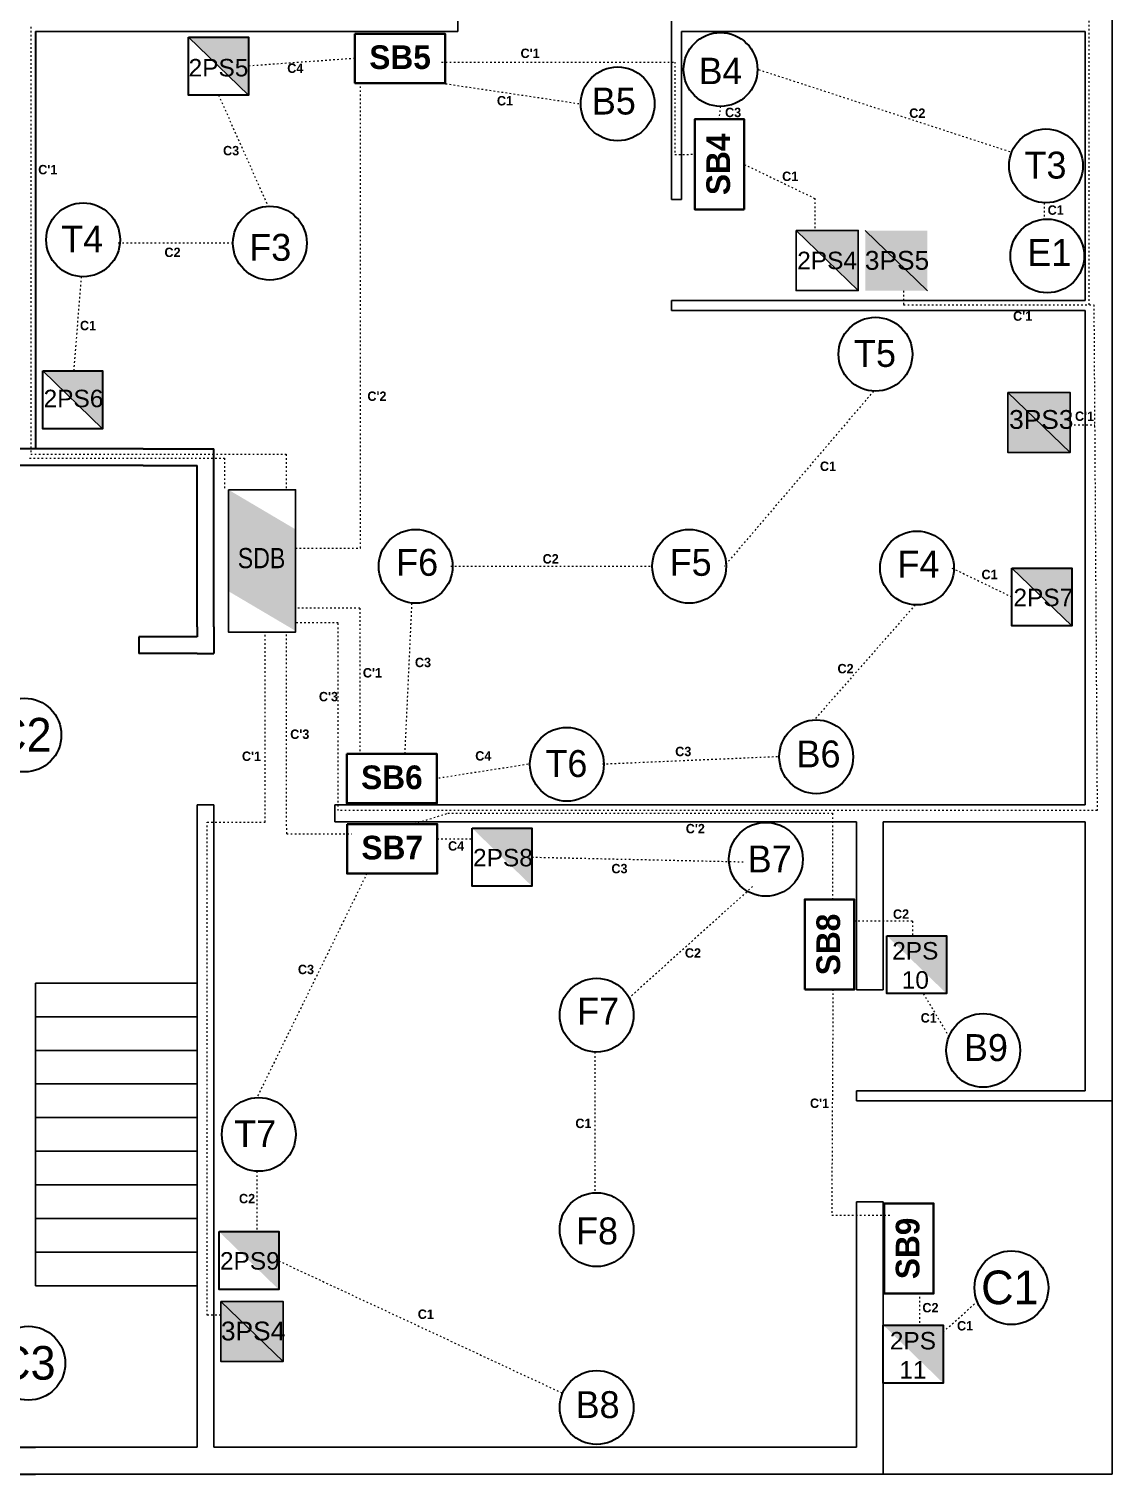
# Model space of a CAD drawing. Header units: inches. Extents: x 633521 to 2450508, y -834496 to 165976.
# Drawn here: x 2357539 to 2365589, y 148929 to 159672 of the extents above; entities that cross this region are included whole.
import ezdxf

# ---------------------------------------------------------------- set-up
doc = ezdxf.new("R2010")
doc.units = ezdxf.units.IN
doc.header["$MEASUREMENT"] = 0
doc.linetypes.add('ACAD_ISO03W100', pattern=[30, 12, -18])
doc.layers.add('ELE', color=1, linetype='Continuous')
doc.styles.get("Standard").update_dxf_attribs({"font": 'technic_.ttf'})

msp = doc.modelspace()

# ---------------------------------------------------------------- hatches: boundary and pattern name
at = {"true_color": 0xed1f24}
h = msp.add_hatch(color=240, dxfattribs=at)
h.dxf.hatch_style = 1
h.paths.add_polyline_path([(2359170.5, 159180.5), (2359170.5, 159611.3), (2358726.3, 159611.3)])
h = msp.add_hatch(color=240, dxfattribs=at)
h.dxf.hatch_style = 1
h.paths.add_polyline_path([(2363702.5, 157727), (2363702.5, 158174.6), (2363240.9, 158174.6)])
h = msp.add_hatch(color=240, dxfattribs=at)
h.dxf.hatch_style = 1
h.paths.add_polyline_path([(2364216.5, 157725.7), (2364216.5, 158173.3), (2363755, 158173.3)])
at = {"true_color": 0x000000}
h = msp.add_hatch(color=18, dxfattribs=at)
h.dxf.hatch_style = 1
h.paths.add_polyline_path([(2363755, 158173.3), (2363755, 157725.7), (2364216.5, 157725.7)])
at = {"true_color": 0xed1f24}
h = msp.add_hatch(color=240, dxfattribs=at)
h.dxf.hatch_style = 1
h.paths.add_polyline_path([(2358086.7, 156699.3), (2358086.7, 157130), (2357642.5, 157130)])
h = msp.add_hatch(color=240, dxfattribs=at)
h.dxf.hatch_style = 1
h.paths.add_polyline_path([(2365276.3, 156522.1), (2365276.3, 156969.7), (2364814.7, 156969.7)])
at = {"true_color": 0x000000}
h = msp.add_hatch(color=18, dxfattribs=at)
h.dxf.hatch_style = 1
h.paths.add_polyline_path([(2364814.7, 156969.7), (2364814.7, 156522.1), (2365276.3, 156522.1)])
h = msp.add_hatch(color=18, dxfattribs=at)
h.dxf.hatch_style = 1
h.paths.add_polyline_path([(2359022.4, 155492), (2359520.6, 155197.5), (2359520.6, 155951.7), (2359022.4, 156246.2)])
at = {"true_color": 0xed1f24}
h = msp.add_hatch(color=240, dxfattribs=at)
h.dxf.hatch_style = 1
h.paths.add_polyline_path([(2365288.9, 155233.5), (2365288.9, 155664.3), (2364844.8, 155664.3)])
h = msp.add_hatch(color=240, dxfattribs=at)
h.dxf.hatch_style = 1
h.paths.add_polyline_path([(2361277.2, 153299.8), (2361277.2, 153730.6), (2360833, 153730.6)])
h = msp.add_hatch(color=240, dxfattribs=at)
h.dxf.hatch_style = 1
h.paths.add_polyline_path([(2364359.2, 152500.5), (2364359.2, 152931.2), (2363915, 152931.2)])
h = msp.add_hatch(color=240, dxfattribs=at)
h.dxf.hatch_style = 1
h.paths.add_polyline_path([(2359396.3, 150300.7), (2359396.3, 150731.4), (2358952.1, 150731.4)])
h = msp.add_hatch(color=240, dxfattribs=at)
h.dxf.hatch_style = 1
h.paths.add_polyline_path([(2359428, 149765.4), (2359428, 150213), (2358966.5, 150213)])
at = {"true_color": 0x000000}
h = msp.add_hatch(color=18, dxfattribs=at)
h.dxf.hatch_style = 1
h.paths.add_polyline_path([(2358966.5, 150213), (2358966.5, 149765.4), (2359428, 149765.4)])
at = {"true_color": 0xed1f24}
h = msp.add_hatch(color=240, dxfattribs=at)
h.dxf.hatch_style = 1
h.paths.add_polyline_path([(2364333.2, 149605.8), (2364333.2, 150036.5), (2363889, 150036.5)])

# ---------------------------------------------------------------- linework, layer by layer
at = {"color": 219, "linetype": 'ACAD_ISO03W100', "lineweight": 15, "true_color": 0x642165}
for p, q in [((2365419.5, 157620.5), (2365419.5, 163021.5)), ((2364040, 157725.7), (2364040, 157620.5)), ((2364040, 157620.5), (2365453.5, 157620.5)), ((2365453.5, 157620.5), (2365478, 153861)), ((2365276.3, 156729), (2365460.7, 156729)), ((2357544, 156481), (2358992.5, 156481)), ((2358992.5, 156481), (2358992.5, 156246.2)), ((2359837.5, 155258), (2359520.6, 155258)), ((2359837.5, 153861), (2359837.5, 155258)), ((2359296, 153774.5), (2359296, 155188.8)), ((2365478, 153861), (2359837.5, 153861)), ((2358864, 150109.1), (2358864, 153774.5)), ((2358864, 153774.5), (2359296, 153774.5)), ((2358965.7, 150109.1), (2358864, 150109.1))]:
    msp.add_line(p, q, dxfattribs=at)
at = {"color": 116, "linetype": 'ACAD_ISO03W100', "lineweight": 15, "true_color": 0x136734}
for p, q in [((2357552.8, 159687.1), (2357552.8, 156508.1)), ((2360606.6, 159426), (2362339.5, 159426)), ((2362339.5, 159426), (2362339.5, 158739)), ((2360003, 155813.1), (2360003, 159269)), ((2362339.5, 158739), (2362484.7, 158740)), ((2357552.5, 156510.5), (2359451.5, 156510.5)), ((2359451.5, 156510.5), (2359451.5, 156246.2)), ((2359520.6, 155813.1), (2360003, 155813.1)), ((2359999.5, 155366), (2359520.6, 155366)), ((2360404.4, 153764.6), (2360653, 153841)), ((2360653, 153841), (2363511.5, 153841)), ((2363511.5, 153841), (2363511.5, 153202.5)), ((2359455, 153689), (2359936.7, 153689)), ((2363514.5, 152532.5), (2363505.5, 150853)), ((2363505.5, 150853), (2363951.7, 150853))]:
    msp.add_line(p, q, dxfattribs=at)
at = {"color": 18, "lineweight": 30, "true_color": 0x000000}
for p, q in [((2357589, 159653.8), (2357589, 156553.8)), ((2358389, 156550.7), (2356139, 156550.7)), ((2357589, 156553.8), (2357589, 156550.7)), ((2358389, 156550.7), (2358653.4, 156550.7)), ((2358653.4, 156550.7), (2358914, 156550.7)), ((2358914, 155227.2), (2358914, 156550.7)), ((2358389, 156425.7), (2356264, 156425.7)), ((2358389, 156425.7), (2358653.4, 156425.7)), ((2358653.4, 156425.7), (2358789, 156425.7)), ((2358789, 155227.2), (2358789, 156425.7)), ((2358789, 155153.2), (2358356.9, 155153.2)), ((2358356.9, 155153.2), (2358356.9, 155028.2)), ((2358789, 155227.2), (2358789, 155153.2)), ((2358914, 155227.2), (2358914, 155028.2)), ((2358789, 155028.2), (2358356.9, 155028.2)), ((2358789.8, 155028.2), (2358914.8, 155028.2)), ((2357464, 149128.8), (2357589, 149128.8)), ((2357464, 148928.8), (2357589, 148928.8))]:
    msp.add_line(p, q, dxfattribs=at)
at = {"color": 18, "true_color": 0x000000}
for p, q in [((2358726.3, 159611.3), (2359170.5, 159180.5)), ((2363240.9, 158174.6), (2363702.5, 157727)), ((2363755, 158173.3), (2364216.5, 157725.7)), ((2357642.5, 157130), (2358086.7, 156699.3)), ((2364814.7, 156969.7), (2365276.3, 156522.1)), ((2364844.8, 155664.3), (2365288.9, 155233.5)), ((2358966.5, 150213), (2359428, 149765.4))]:
    msp.add_line(p, q, dxfattribs=at)
at = {"color": 5, "linetype": 'ACAD_ISO03W100', "lineweight": 15}
for p, q in [((2359962.4, 159452.8), (2359170.5, 159395.9)), ((2364829.7, 158757.9), (2362953.5, 159370.7)), ((2360606.6, 159269), (2361640.4, 159114.8)), ((2358948.4, 159180.5), (2359316.2, 158354.1)), ((2362679.2, 159096.4), (2362664.8, 159000.1)), ((2362855.3, 158665.1), (2363379, 158412.5)), ((2363379, 158412.5), (2363379, 158174.6)), ((2365083.5, 158379.5), (2365083.5, 158258.6)), ((2359055.9, 158079.8), (2358201.7, 158079.8)), ((2357928.5, 157830.2), (2357871.5, 157130)), ((2363816.7, 156979.5), (2362706.5, 155677)), ((2360673.8, 155677), (2362157.9, 155677)), ((2364399.3, 155664.3), (2364844.8, 155448.9)), ((2360334.5, 154283.1), (2360386.2, 155403)), ((2364125, 155390), (2363376.4, 154535.5)), ((2359455, 153689), (2359452.6, 155188.8)), ((2361248.9, 154205.2), (2360571.3, 154099.3)), ((2363102.1, 154261.2), (2361797.5, 154205.2)), ((2360573.8, 153651.6), (2360833, 153651.6)), ((2361277.2, 153515.2), (2362847.2, 153480.5)), ((2360051, 153393), (2359233.5, 151728.1)), ((2362917.8, 153296.7), (2361991.1, 152460.6)), ((2364105, 153038), (2363682, 153038)), ((2364105, 153038), (2364106.5, 152931.2)), ((2364186, 152500.5), (2364377, 152181.1)), ((2361744.5, 152066.2), (2361744.5, 151020.3)), ((2359233.5, 151179.5), (2359233.5, 150731.4)), ((2359395.6, 150514), (2361493.9, 149535.6)), ((2364158, 150276), (2364157.5, 150036.5)), ((2364333.2, 149986), (2364576.3, 150202.6))]:
    msp.add_line(p, q, dxfattribs=at)
at = {"color": 18, "lineweight": 30, "true_color": 0x000000}
for points in [[(2358726.3, 159611.3), (2359170.5, 159611.3), (2359170.5, 159180.5), (2358726.3, 159180.5)], [(2357642.5, 157130), (2358086.7, 157130), (2358086.7, 156699.3), (2357642.5, 156699.3)], [(2364844.8, 155664.3), (2365288.9, 155664.3), (2365288.9, 155233.5), (2364844.8, 155233.5)], [(2360833, 153730.6), (2361277.2, 153730.6), (2361277.2, 153299.8), (2360833, 153299.8)], [(2363915, 152931.2), (2364359.2, 152931.2), (2364359.2, 152500.5), (2363915, 152500.5)], [(2358952.1, 150731.4), (2359396.3, 150731.4), (2359396.3, 150300.7), (2358952.1, 150300.7)], [(2363889, 150036.5), (2364333.2, 150036.5), (2364333.2, 149605.8), (2363889, 149605.8)]]:
    msp.add_lwpolyline(points, close=True, dxfattribs=at)
at = {"color": 18, "lineweight": 35, "true_color": 0x000000}
for points in [[(2359962.4, 159636.6), (2360632.3, 159636.6), (2360632.3, 159269), (2359962.4, 159269)], [(2362855.3, 158330.2), (2362855.3, 159000.1), (2362487.6, 159000.1), (2362487.6, 158330.2)], [(2359901.4, 154283.1), (2360571.3, 154283.1), (2360571.3, 153915.5), (2359901.4, 153915.5)], [(2359903.9, 153760.6), (2360573.8, 153760.6), (2360573.8, 153393), (2359903.9, 153393)], [(2363305.2, 152530.5), (2363305.2, 153200.5), (2363672.8, 153200.5), (2363672.8, 152530.5)], [(2363894.8, 150271.1), (2363894.8, 150941.1), (2364262.5, 150941.1), (2364262.5, 150271.1)]]:
    msp.add_lwpolyline(points, close=True, dxfattribs=at)
at = {"color": 18, "true_color": 0x000000}
for points in [[(2363240.9, 158174.6), (2363702.5, 158174.6), (2363702.5, 157727), (2363240.9, 157727)], [(2364814.7, 156969.7), (2365276.3, 156969.7), (2365276.3, 156522.1), (2364814.7, 156522.1)], [(2359022.4, 156246.2), (2359520.6, 156246.2), (2359520.6, 155188.8), (2359022.4, 155188.8)], [(2358966.5, 150213), (2359428, 150213), (2359428, 149765.4), (2358966.5, 149765.4)]]:
    msp.add_lwpolyline(points, close=True, dxfattribs=at)
at = {"color": 116, "linetype": 'ACAD_ISO03W100', "lineweight": 15, "true_color": 0x136734}
msp.add_lwpolyline([(2359999.5, 155366), (2359999.5, 154283.1)], dxfattribs=at)
at = {"color": 18, "lineweight": 30, "true_color": 0x000000}
for centre in [(2362679.2, 159370.7), (2361914.7, 159114.8), (2365097.5, 158653.8), (2357942.5, 158104.5), (2359330.2, 158079.8), (2365107.5, 157984.5), (2363830.7, 157253.8), (2360413.5, 155677), (2362446.2, 155677), (2364139, 155664.3), (2357506, 154422.5), (2363390.4, 154261.2), (2361537.2, 154205.2), (2363016, 153499), (2361758.5, 152340.5), (2364631.3, 152078.3), (2359247.5, 151453.8), (2361758.5, 150746), (2364841, 150314), (2357535.5, 149753), (2361758.5, 149424)]:
    msp.add_circle(centre, 274.3, dxfattribs=at)
at = {"layer": 'ELE', "color": 18, "true_color": 0x000000}
for p, q in [((2365589, 148928.8), (2365589, 163928.8)), ((2357589, 159653.8), (2360726.5, 159653.8)), ((2360726.5, 159653.8), (2360726.5, 159728.8)), ((2362314, 158403.8), (2362314, 159728.8)), ((2362389, 159653.8), (2365389, 159653.8)), ((2362389, 158403.8), (2362389, 159653.8)), ((2365389, 157653.8), (2365389, 159653.8)), ((2362314, 158403.8), (2362389, 158403.8)), ((2362314, 157653.8), (2365389, 157653.8)), ((2362314, 157578.8), (2362314, 157653.8)), ((2362314, 157578.8), (2365389, 157578.8)), ((2365389, 153903.8), (2365389, 157578.8)), ((2358789, 153903.8), (2358914, 153903.8)), ((2358789, 149128.8), (2358789, 153903.8)), ((2358914, 153778.8), (2358914, 153903.8)), ((2359814, 153903.8), (2365389, 153903.8)), ((2359814, 153778.8), (2359814, 153903.8)), ((2358914, 149128.8), (2358914, 153778.8)), ((2359814, 153778.8), (2363689, 153778.8)), ((2363689, 152528.8), (2363689, 153778.8)), ((2363889, 153778.8), (2365389, 153778.8)), ((2363889, 152528.8), (2363889, 153778.8)), ((2365389, 151778.8), (2365389, 153778.8)), ((2357589, 152578.8), (2358789, 152578.8)), ((2357589, 152578.8), (2357589, 150328.8)), ((2363889, 152528.8), (2363689, 152528.8)), ((2357589, 152328.8), (2358789, 152328.8)), ((2357589, 152078.8), (2358789, 152078.8)), ((2357589, 151828.8), (2358789, 151828.8)), ((2363689, 151703.8), (2363689, 151778.8)), ((2363889, 151778.8), (2363689, 151778.8)), ((2363889, 151703.8), (2363689, 151703.8)), ((2363889, 151778.8), (2365389, 151778.8)), ((2363889, 151703.8), (2365589, 151703.8)), ((2357589, 151578.8), (2358789, 151578.8)), ((2357589, 151328.8), (2358789, 151328.8)), ((2357589, 151078.8), (2358789, 151078.8)), ((2363689, 149128.8), (2363689, 150953.8)), ((2363889, 150953.8), (2363689, 150953.8)), ((2363889, 148928.8), (2363889, 150953.8)), ((2357589, 150828.8), (2358789, 150828.8)), ((2357589, 150578.8), (2358789, 150578.8)), ((2357589, 150328.8), (2358789, 150328.8)), ((2357589, 149128.8), (2358789, 149128.8)), ((2358914, 149128.8), (2363689, 149128.8)), ((2357589, 148928.8), (2365589, 148928.8))]:
    msp.add_line(p, q, dxfattribs=at)

# ---------------------------------------------------------------- texts
at = {"color": 18, "true_color": 0x000000, "attachment_point": 1}
for s, heights, insert, char_height in [('\\pxqc;{\\fFranklin Gothic Book|b1|i0|c0|p34;\\C256;SB5}', [0], (2360143.7, 159550), 175.905), ("\\pxqc;{\\fFranklin Gothic Book|b1|i0|c0|p34;\\C116;\\c3434259;C'1}", [0], (2361110.1, 159525.7), 70), ('\\pxqc;{\\fFranklin Gothic Book|b1|i0|c0|p34;\\C177;\\c8991017;C4}', [0], (2359365.2, 159414.9), 70), ('\\pxqc;{\\fFranklin Gothic Book|b1|i0|c0|p34;\\C177;\\c8991017;C1}', [0], (2360923.4, 159173.1), 70), ('\\pxqc;{\\fFranklin Gothic Book|b1|i0|c0|p34;\\C177;\\c8991017;C3}', [0], (2362618.5, 159086.2), 70), ('\\pxqc;{\\fFranklin Gothic Book|b1|i0|c0|p34;\\C177;\\c8991017;C2}', [0], (2363987.5, 159080.9), 70), ('\\pxqc;{\\fFranklin Gothic Book|b1|i0|c0|p34;\\C177;\\c8991017;C3}', [0], (2358888.1, 158802.3), 70), ("\\pxqc;{\\fFranklin Gothic Book|b1|i0|c0|p34;\\C219;\\c6627684;C'1}", [0], (2357525.6, 158661), 70), ('\\pxqc;{\\fFranklin Gothic Book|b1|i0|c0|p34;\\C177;\\c8991017;C1}', [0], (2363042.8, 158611.4), 70), ('\\pxqc;{\\fFranklin Gothic Book|b1|i0|c0|p34;\\C177;\\c8991017;C1}', [0], (2365016.1, 158360.3), 70), ('\\pxqc;{\\fFranklin Gothic Book|b1|i0|c0|p34;\\C177;\\c8991017;C2}', [0], (2358452.7, 158046.2), 70), ('\\pxqc;{\\fFranklin Gothic Book|b1|i0|c0|p34;\\C177;\\c8991017;C1}', [0], (2357824.8, 157501.9), 70), ("\\pxqc;{\\fFranklin Gothic Book|b1|i0|c0|p34;\\C219;\\c6627684;C'1}", [0], (2364770.6, 157572.6), 70), ("\\pxqc;{\\fFranklin Gothic Book|b1|i0|c0|p34;\\C116;\\c3434259;C'2}", [0], (2359971.8, 156976.8), 70), ("\\pxqc;{\\fFranklin Gothic Book|b1|i0|c0|p34;\\C219;\\c6627684;C'1}", [0], (2365230.4, 156827.9), 70), ('\\pxqc;{\\fFranklin Gothic Book|b1|i0|c0|p34;\\C177;\\c8991017;C1}', [0], (2363323.8, 156455.8), 70), ('\\pxqc;{\\fFranklin Gothic Book|b1|i0|c0|p34;\\C177;\\c8991017;C2}', [194.8], (2361263.1, 155767.6), 70), ('\\pxqc;{\\fFranklin Gothic Book|b1|i0|c0|p34;\\C177;\\c8991017;C1}', [0], (2364524.6, 155651.4), 70), ("\\pxqc;{\\fFranklin Gothic Book|b1|i0|c0|p34;\\C116;\\c3434259;C'1}", [0], (2359938.2, 154920.5), 70), ('\\pxqc;{\\fFranklin Gothic Book|b1|i0|c0|p34;\\C177;\\c8991017;C3}', [0], (2360314.2, 154997.5), 70), ('\\pxqc;{\\fFranklin Gothic Book|b1|i0|c0|p34;\\C177;\\c8991017;C2}', [0], (2363454.3, 154951.4), 70), ("\\pxqc;{\\fFranklin Gothic Book|b1|i0|c0|p34;\\C219;\\c6627684;C'3}", [0], (2359611.6, 154743.4), 70), ("\\pxqc;{\\fFranklin Gothic Book|b1|i0|c0|p34;\\C116;\\c3434259;C'3}", [0], (2359398.4, 154464), 70), ("\\pxqc;{\\fFranklin Gothic Book|b1|i0|c0|p34;\\C219;\\c6627684;C'1}", [4.234834705130197e-12], (2359039.5, 154300.4), 70), ('\\pxqc;{\\fFranklin Gothic Book|b1|i0|c0|p34;\\C177;\\c8991017;C4}', [0], (2360762.3, 154302.8), 70), ('\\pxqc;{\\fFranklin Gothic Book|b1|i0|c0|p34;\\C177;\\c8991017;C3}', [0], (2362248.2, 154335.7), 70), ('\\pxqc;{\\fFranklin Gothic Book|b1|i0|c0|p34;\\C256;SB6}', [0], (2360082.7, 154196.5), 175.905), ("\\pxqc;{\\fFranklin Gothic Book|b1|i0|c0|p34;\\C116;\\c3434259;C'2}", [0], (2362337.9, 153762.2), 70), ('\\pxqc;{\\fFranklin Gothic Book|b1|i0|c0|p34;\\C256;SB7}', [0], (2360085.2, 153674), 175.905), ('\\pxqc;{\\fFranklin Gothic Book|b1|i0|c0|p34;\\C177;\\c8991017;C4}', [0], (2360560.1, 153633.4), 70), ('\\pxqc;{\\fFranklin Gothic Book|b1|i0|c0|p34;\\C177;\\c8991017;C3}', [0], (2361774.1, 153465), 70), ('\\pxqc;{\\fFranklin Gothic Book|b1|i0|c0|p34;\\C177;\\c8991017;C2}', [0], (2363866.7, 153126.7), 70), ('\\pxqc;{\\fFranklin Gothic Book|b1|i0|c0|p34;\\C177;\\c8991017;C2}', [0], (2362320.2, 152837.6), 70), ('\\pxqc;{\\fFranklin Gothic Book|b1|i0|c0|p34;\\C177;\\c8991017;C3}', [0], (2359444.5, 152715.3), 70), ('\\pxqc;{\\fFranklin Gothic Book|b1|i0|c0|p34;\\C177;\\c8991017;C1}', [0], (2364072.5, 152355.3), 70), ("\\pxqc;{\\fFranklin Gothic Book|b1|i0|c0|p34;\\C116;\\c3434259;C'1}", [0], (2363260.9, 151720.6), 70), ('\\pxqc;{\\fFranklin Gothic Book|b1|i0|c0|p34;\\C177;\\c8991017;C1}', [0], (2361506.5, 151571), 70), ('\\pxqc;{\\fFranklin Gothic Book|b1|i0|c0|p34;\\C177;\\c8991017;C2}', [0], (2359006.5, 151011.8), 70), ('\\pxqc;{\\fFranklin Gothic Book|b1|i0|c0|p34;\\C177;\\c8991017;C2}', [128], (2364085.4, 150201), 70), ('\\pxqc;{\\fFranklin Gothic Book|b1|i0|c0|p34;\\C177;\\c8991017;C1}', [0], (2360335.1, 150152.3), 70), ('\\pxqc;{\\fFranklin Gothic Book|b1|i0|c0|p34;\\C177;\\c8991017;C1}', [0], (2364342.7, 150066.4), 70)]:
    msp.add_mtext_dynamic_manual_height_columns(s, width=307.967, gutter_width=1099.4, heights=heights, dxfattribs=dict(at, insert=insert, char_height=char_height))
at = {"color": 7, "lineweight": 30, "true_color": 0xffffff, "attachment_point": 1}
for s, width, insert, char_height in [('{\\fArial|b0|i0|c0|p34;\\C256;\\c0;2PS5}', 163.908, (2358726.1, 159448.8), 130), ('{\\fArial|b0|i0|c0|p34;\\C256;\\c0;2PS4}', 163.908, (2363249.1, 158015.9), 130), ('{\\fArial|b0|i0|c0|p34;3PS5}', 140, (2363751.5, 158021.6), 140), ('{\\fArial|b0|i0|c0|p34;\\C256;\\c0;2PS6}', 163.908, (2357648.6, 156989.8), 130), ('{\\fArial|b0|i0|c0|p34;3PS3}', 163.908, (2364823.6, 156838.7), 140), ('{\\fArial|b0|i0|c0|p34;\\C256;\\c0;2PS7}', 163.908, (2364856.1, 155510.8), 130), ('{\\fArial|b0|i0|c0|p34;\\C256;\\c0;2PS8}', 163.908, (2360840, 153576.5), 130), ('\\pxqc;{\\fArial|b0|i0|c0|p34;\\C256;\\c0;2PS\\P10}', 163.908, (2364044.6, 152883.9), 130), ('{\\fArial|b0|i0|c0|p34;\\C256;\\c0;2PS9}', 163.908, (2358959.1, 150578.9), 130), ('{\\fArial|b0|i0|c0|p34;3PS4}', 140, (2358966.3, 150062.4), 140), ('\\pxqc;{\\fArial|b0|i0|c0|p34;\\C256;\\c0;2PS\\P11}', 163.908, (2364026.9, 149985.4), 130)]:
    msp.add_mtext_dynamic_manual_height_columns(s, width=width, gutter_width=1365.9, heights=[0], dxfattribs=dict(at, insert=insert, char_height=char_height))
at = {"color": 18, "lineweight": 30, "true_color": 0x000000, "attachment_point": 1}
for s, width, gutter_width, insert, char_height in [('\\pxsm1,qc;{\\fFranklin Gothic Demi|b0|i0|c0|p34;B4}', 451.903, 1226.7, (2362453.2, 159457.7), 196.266), ('\\pxsm1,qc;{\\fFranklin Gothic Demi|b0|i0|c0|p34;B5}', 460.502, 1250, (2361655.9, 159235.8), 200), ('\\pxsm1,qc;{\\fFranklin Gothic Demi|b0|i0|c0|p34;T3}', 460.502, 1250, (2364863.7, 158759.6), 200), ('\\pxsm1,qc;{\\fFranklin Gothic Demi|b0|i0|c0|p34;T4}', 460.502, 1250, (2357705.2, 158210.3), 200), ('\\pxsm1,qc;{\\fFranklin Gothic Demi|b0|i0|c0|p34;F3}', 460.502, 1250, (2359102.6, 158148.4), 200), ('\\pxsm1,qc;{\\fFranklin Gothic Demi|b0|i0|c0|p34;E1}', 460.502, 1250, (2364892.2, 158109.3), 200), ('\\pxsm1,qc;{\\fFranklin Gothic Demi|b0|i0|c0|p34;T5}', 460.502, 1250, (2363596.9, 157359.6), 200), ('\\pxqc;{\\C255;\\c16777215;SDB}', 498.198, 1250, (2359019.1, 155813.1), 150), ('\\pxsm1,qc;{\\fFranklin Gothic Demi|b0|i0|c0|p34;F6}', 460.502, 1250, (2360194.3, 155806.6), 200), ('\\pxsm1,qc;{\\fFranklin Gothic Demi|b0|i0|c0|p34;F5}', 460.502, 1250, (2362227, 155806.6), 200), ('\\pxsm1,qc;{\\fFranklin Gothic Demi|b0|i0|c0|p34;F4}', 460.502, 1250, (2363919.8, 155793.9), 200), ('\\pxsm1,qc;{\\fFranklin Gothic Demi|b0|i0|c0|p34;C2}', 460.502, 1250, (2357264.1, 154550.3), 250), ('\\pxsm1,qc;{\\fFranklin Gothic Demi|b0|i0|c0|p34;B6}', 460.502, 1250, (2363177.1, 154382.2), 200), ('\\pxsm1,qc;{\\fFranklin Gothic Demi|b0|i0|c0|p34;T6}', 460.502, 1250, (2361303.4, 154311), 200), ('\\pxsm1,qc;{\\fFranklin Gothic Demi|b0|i0|c0|p34;B7}', 460.502, 1250, (2362814.3, 153601.5), 200), ('\\pxsm1,qc;{\\fFranklin Gothic Demi|b0|i0|c0|p34;F7}', 460.502, 1250, (2361539.2, 152470.1), 200), ('\\pxsm1,qc;{\\fFranklin Gothic Demi|b0|i0|c0|p34;B9}', 460.502, 1250, (2364421.4, 152199.3), 200), ('\\pxsm1,qc;{\\fFranklin Gothic Demi|b0|i0|c0|p34;T7}', 460.502, 1250, (2358990.7, 151559.6), 200), ('\\pxsm1,qc;{\\fFranklin Gothic Demi|b0|i0|c0|p34;F8}', 460.502, 1250, (2361531.2, 150836.4), 200), ('\\pxsm1,qc;{\\fFranklin Gothic Demi|b0|i0|c0|p34;C1}', 460.502, 1250, (2364599.1, 150441.8), 250), ('\\pxsm1,qc;{\\fFranklin Gothic Demi|b0|i0|c0|p34;C3}', 460.502, 1250, (2357293.6, 149880.8), 250), ('\\pxsm1,qc;{\\fFranklin Gothic Demi|b0|i0|c0|p34;B8}', 460.502, 1250, (2361535.1, 149545), 200)]:
    msp.add_mtext_dynamic_manual_height_columns(s, width=width, gutter_width=gutter_width, heights=[0], dxfattribs=dict(at, insert=insert, char_height=char_height))
at = {"color": 18, "true_color": 0x000000, "char_height": 175.905, "attachment_point": 1, "rotation": 90}
for s, insert in [('\\pxqc;{\\fFranklin Gothic Book|b1|i0|c0|p34;\\C256;SB4}', (2362573.8, 158511.5)), ('\\pxqc;{\\fFranklin Gothic Book|b1|i0|c0|p34;\\C256;SB8}', (2363391.8, 152711.9)), ('\\pxqc;{\\fFranklin Gothic Book|b1|i0|c0|p34;\\C256;SB9}', (2363981.4, 150452.5))]:
    msp.add_mtext_dynamic_manual_height_columns(s, width=307.967, gutter_width=1099.4, heights=[0], dxfattribs=dict(at, insert=insert))

doc.saveas('drawing.dxf')
